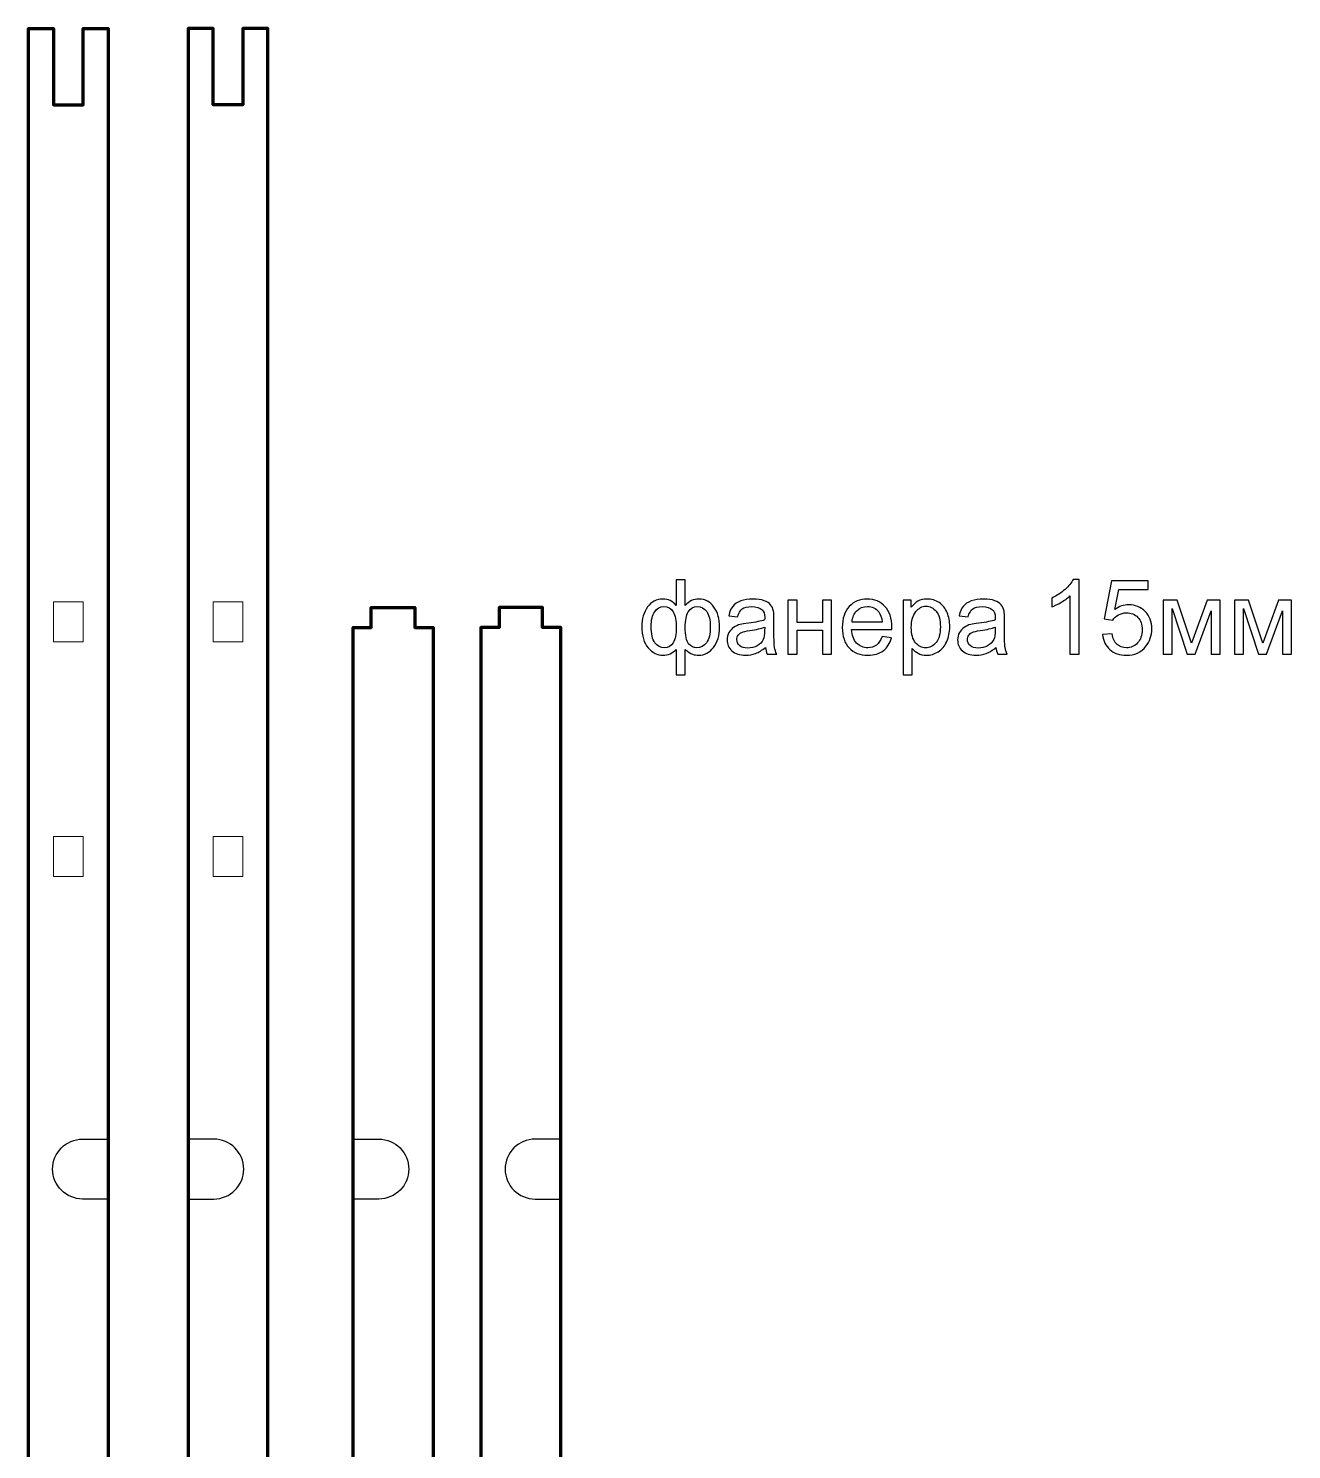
# Model space of a CAD drawing. Header units: centimetres. Extents: x -860 to -17, y -240 to 97.
# Drawn here: x -659.9 to -596.6, y 14.5 to 85.7 of the extents above; entities that cross this region are included whole.
import ezdxf

# ---------------------------------------------------------------- set-up
doc = ezdxf.new("R2010")
doc.units = ezdxf.units.CM
doc.header["$MEASUREMENT"] = 0
doc.layers.add('layer 1', color=7, linetype='Continuous')

msp = doc.modelspace()

# ---------------------------------------------------------------- linework, layer by layer
at = {"layer": 'layer 1', "color": 142, "lineweight": 20}
for points in [[(-658.62347, 43.20081), (-657.12347, 43.20081), (-657.12347, 45.20081), (-658.62347, 45.20081), (-658.62347, 43.20081)], [(-650.62669, 43.20081), (-649.12669, 43.20081), (-649.12669, 45.20081), (-650.62669, 45.20081), (-650.62669, 43.20081)]]:
    msp.add_lwpolyline(points, close=True, dxfattribs=at)
at = {"layer": 'layer 1', "color": 242, "lineweight": 158}
for points in [[(-659.87346, -34.32377), (-659.87346, -34.32377), (-655.87346, -34.32377), (-655.87346, -34.32377), (-655.87346, -34.32377), (-655.87346, -34.32377), (-655.87346, 85.67623), (-655.87346, 85.67623), (-655.87346, 85.67623), (-655.87346, 85.67623), (-657.12346, 85.67623), (-657.12346, 85.67623), (-657.12346, 85.67623), (-657.12346, 85.67623), (-657.12346, 81.84269), (-657.12346, 81.84269), (-657.12346, 81.84269), (-657.12346, 81.84269), (-658.62346, 81.84269), (-658.62346, 81.84269), (-658.62346, 81.84269), (-658.62346, 81.84269), (-658.62346, 85.67623), (-658.62346, 85.67623), (-658.62346, 85.67623), (-658.62346, 85.67623), (-659.87346, 85.67623), (-659.87346, 85.67623), (-659.87346, 85.67623), (-659.87346, 85.67623), (-659.87346, -34.32377), (-659.87346, -34.32377)], [(-647.8767, -34.32377), (-647.8767, -34.32377), (-651.8767, -34.32377), (-651.8767, -34.32377), (-651.8767, -34.32377), (-651.8767, -34.32377), (-651.8767, 85.67623), (-651.8767, 85.67623), (-651.8767, 85.67623), (-651.8767, 85.67623), (-650.6267, 85.67623), (-650.6267, 85.67623), (-650.6267, 85.67623), (-650.6267, 85.67623), (-650.6267, 81.84269), (-650.6267, 81.84269), (-650.6267, 81.84269), (-650.6267, 81.84269), (-649.1267, 81.84269), (-649.1267, 81.84269), (-649.1267, 81.84269), (-649.1267, 81.84269), (-649.1267, 85.67623), (-649.1267, 85.67623), (-649.1267, 85.67623), (-649.1267, 85.67623), (-647.8767, 85.67623), (-647.8767, 85.67623), (-647.8767, 85.67623), (-647.8767, 85.67623), (-647.8767, -34.32377), (-647.8767, -34.32377)], [(-643.60649, -34.32754), (-643.60649, -34.32754), (-639.60649, -34.32754), (-639.60649, -34.32754), (-639.60649, -34.32754), (-639.60649, -34.32754), (-639.60649, 55.67246), (-639.60649, 55.67246), (-639.60649, 55.67246), (-639.60649, 55.67246), (-640.51489, 55.67246), (-640.51489, 55.67246), (-640.51489, 55.67246), (-640.51489, 55.67246), (-640.51489, 56.67246), (-640.51489, 56.67246), (-640.51489, 56.67246), (-640.51489, 56.67246), (-642.69808, 56.67246), (-642.69808, 56.67246), (-642.69808, 56.67246), (-642.69808, 56.67246), (-642.69808, 55.67246), (-642.69808, 55.67246), (-642.69808, 55.67246), (-642.69808, 55.67246), (-643.60649, 55.67246), (-643.60649, 55.67246), (-643.60649, 55.67246), (-643.60649, 55.67246), (-643.60649, -34.32754), (-643.60649, -34.32754)], [(-633.20908, -34.32754), (-633.20908, -34.32754), (-637.20908, -34.32754), (-637.20908, -34.32754), (-637.20908, -34.32754), (-637.20908, -34.32754), (-637.20908, 55.67246), (-637.20908, 55.67246), (-637.20908, 55.67246), (-637.20908, 55.67246), (-636.30068, 55.67246), (-636.30068, 55.67246), (-636.30068, 55.67246), (-636.30068, 55.67246), (-636.30068, 56.67246), (-636.30068, 56.67246), (-636.30068, 56.67246), (-636.30068, 56.67246), (-634.11749, 56.67246), (-634.11749, 56.67246), (-634.11749, 56.67246), (-634.11749, 56.67246), (-634.11749, 55.67246), (-634.11749, 55.67246), (-634.11749, 55.67246), (-634.11749, 55.67246), (-633.20908, 55.67246), (-633.20908, 55.67246), (-633.20908, 55.67246), (-633.20908, 55.67246), (-633.20908, -34.32754), (-633.20908, -34.32754)]]:
    msp.add_open_spline(points, degree=3, knots=[0, 0, 0, 0, 0.11111111, 0.11111111, 0.11111111, 0.11111111, 0.22222222, 0.22222222, 0.22222222, 0.22222222, 0.33333333, 0.33333333, 0.33333333, 0.33333333, 0.44444444, 0.44444444, 0.44444444, 0.44444444, 0.55555556, 0.55555556, 0.55555556, 0.55555556, 0.66666667, 0.66666667, 0.66666667, 0.66666667, 0.77777778, 0.77777778, 0.77777778, 0.77777778, 1, 1, 1, 1], dxfattribs=at)
at = {"layer": 'layer 1', "color": 250}
for points, knots in [([(-627.42786, 58.05959), (-627.42786, 58.05959), (-626.97028, 58.05959), (-626.97028, 58.05959), (-626.97028, 58.05959), (-626.97028, 58.05959), (-626.97028, 56.77005), (-626.97028, 56.77005), (-626.97028, 56.77005), (-626.87582, 56.87838), (-626.77182, 56.95897), (-626.65829, 57.0127), (-626.65829, 57.0127), (-626.54563, 57.06557), (-626.42344, 57.09243), (-626.29344, 57.09243), (-626.29344, 57.09243), (-625.97452, 57.09243), (-625.72147, 56.95897), (-625.53427, 56.69292), (-625.53427, 56.69292), (-625.34795, 56.42686), (-625.25435, 56.09234), (-625.25435, 55.68849), (-625.25435, 55.68849), (-625.25435, 55.26731), (-625.35488, 54.92759), (-625.55594, 54.66847), (-625.55594, 54.66847), (-625.757, 54.40935), (-626.00745, 54.27935), (-626.30644, 54.27935), (-626.30644, 54.27935), (-626.40437, 54.27935), (-626.50403, 54.29495), (-626.60543, 54.32528), (-626.60543, 54.32528), (-626.70682, 54.35562), (-626.82815, 54.43881), (-626.97028, 54.57401), (-626.97028, 54.57401), (-626.97028, 54.57401), (-626.97028, 53.30179), (-626.97028, 53.30179), (-626.97028, 53.30179), (-626.97028, 53.30179), (-627.42786, 53.30179), (-627.42786, 53.30179), (-627.42786, 53.30179), (-627.42786, 53.30179), (-627.42786, 54.57401), (-627.42786, 54.57401), (-627.42786, 54.57401), (-627.51886, 54.47608), (-627.62025, 54.40241), (-627.73118, 54.35302), (-627.73118, 54.35302), (-627.84211, 54.30362), (-627.96171, 54.27935), (-628.09083, 54.27935), (-628.09083, 54.27935), (-628.37335, 54.27935), (-628.62034, 54.40328), (-628.8318, 54.65027), (-628.8318, 54.65027), (-629.04326, 54.89813), (-629.14899, 55.25258), (-629.14899, 55.71363), (-629.14899, 55.71363), (-629.14899, 56.10448), (-629.05366, 56.43119), (-628.86213, 56.69552), (-628.86213, 56.69552), (-628.67061, 56.95984), (-628.41409, 57.09243), (-628.09083, 57.09243), (-628.09083, 57.09243), (-627.95477, 57.09243), (-627.83258, 57.06557), (-627.72252, 57.0127), (-627.72252, 57.0127), (-627.61245, 56.95897), (-627.51452, 56.87838), (-627.42786, 56.77005), (-627.42786, 56.77005), (-627.42786, 56.77005), (-627.42786, 58.05959), (-627.42786, 58.05959)], [0, 0, 0, 0, 0.04347826, 0.04347826, 0.04347826, 0.04347826, 0.08695652, 0.08695652, 0.08695652, 0.08695652, 0.13043478, 0.13043478, 0.13043478, 0.13043478, 0.17391304, 0.17391304, 0.17391304, 0.17391304, 0.2173913, 0.2173913, 0.2173913, 0.2173913, 0.26086957, 0.26086957, 0.26086957, 0.26086957, 0.30434783, 0.30434783, 0.30434783, 0.30434783, 0.34782609, 0.34782609, 0.34782609, 0.34782609, 0.39130435, 0.39130435, 0.39130435, 0.39130435, 0.43478261, 0.43478261, 0.43478261, 0.43478261, 0.47826087, 0.47826087, 0.47826087, 0.47826087, 0.52173913, 0.52173913, 0.52173913, 0.52173913, 0.56521739, 0.56521739, 0.56521739, 0.56521739, 0.60869565, 0.60869565, 0.60869565, 0.60869565, 0.65217391, 0.65217391, 0.65217391, 0.65217391, 0.69565217, 0.69565217, 0.69565217, 0.69565217, 0.73913043, 0.73913043, 0.73913043, 0.73913043, 0.7826087, 0.7826087, 0.7826087, 0.7826087, 0.82608696, 0.82608696, 0.82608696, 0.82608696, 0.86956522, 0.86956522, 0.86956522, 0.86956522, 0.91304348, 0.91304348, 0.91304348, 0.91304348, 1, 1, 1, 1]), ([(-607.24493, 54.33655), (-607.24493, 54.33655), (-607.70251, 54.33655), (-607.70251, 54.33655), (-607.70251, 54.33655), (-607.70251, 54.33655), (-607.70251, 57.25016), (-607.70251, 57.25016), (-607.70251, 57.25016), (-607.81257, 57.14443), (-607.9573, 57.03957), (-608.13583, 56.93471), (-608.13583, 56.93471), (-608.31435, 56.82984), (-608.47555, 56.75098), (-608.61767, 56.69898), (-608.61767, 56.69898), (-608.61767, 56.69898), (-608.61767, 57.14096), (-608.61767, 57.14096), (-608.61767, 57.14096), (-608.36202, 57.26056), (-608.13843, 57.40615), (-607.9469, 57.57775), (-607.9469, 57.57775), (-607.75538, 57.74847), (-607.61932, 57.914), (-607.53959, 58.07519), (-607.53959, 58.07519), (-607.53959, 58.07519), (-607.24493, 58.07519), (-607.24493, 58.07519), (-607.24493, 58.07519), (-607.24493, 58.07519), (-607.24493, 54.33655), (-607.24493, 54.33655)], [0, 0, 0, 0, 0.1, 0.1, 0.1, 0.1, 0.2, 0.2, 0.2, 0.2, 0.3, 0.3, 0.3, 0.3, 0.4, 0.4, 0.4, 0.4, 0.5, 0.5, 0.5, 0.5, 0.6, 0.6, 0.6, 0.6, 0.7, 0.7, 0.7, 0.7, 0.8, 0.8, 0.8, 0.8, 1, 1, 1, 1]), ([(-606.06892, 55.31411), (-606.06892, 55.31411), (-605.59054, 55.35051), (-605.59054, 55.35051), (-605.59054, 55.35051), (-605.55501, 55.11738), (-605.47268, 54.94232), (-605.34442, 54.82446), (-605.34442, 54.82446), (-605.21616, 54.70747), (-605.0593, 54.64854), (-604.8747, 54.64854), (-604.8747, 54.64854), (-604.65198, 54.64854), (-604.46565, 54.73173), (-604.31399, 54.89726), (-604.31399, 54.89726), (-604.1632, 55.06365), (-604.0878, 55.28378), (-604.0878, 55.55763), (-604.0878, 55.55763), (-604.0878, 55.81849), (-604.15973, 56.02388), (-604.30446, 56.17467), (-604.30446, 56.17467), (-604.44919, 56.32547), (-604.64071, 56.40086), (-604.87904, 56.40086), (-604.87904, 56.40086), (-605.02723, 56.40086), (-605.15982, 56.36706), (-605.27769, 56.29947), (-605.27769, 56.29947), (-605.39468, 56.23187), (-605.48654, 56.14434), (-605.55414, 56.03688), (-605.55414, 56.03688), (-605.55414, 56.03688), (-605.98572, 56.09928), (-605.98572, 56.09928), (-605.98572, 56.09928), (-605.98572, 56.09928), (-605.62694, 58.01279), (-605.62694, 58.01279), (-605.62694, 58.01279), (-605.62694, 58.01279), (-603.78102, 58.01279), (-603.78102, 58.01279), (-603.78102, 58.01279), (-603.78102, 58.01279), (-603.78102, 57.57601), (-603.78102, 57.57601), (-603.78102, 57.57601), (-603.78102, 57.57601), (-605.26209, 57.57601), (-605.26209, 57.57601), (-605.26209, 57.57601), (-605.26209, 57.57601), (-605.46054, 56.57159), (-605.46054, 56.57159), (-605.46054, 56.57159), (-605.23782, 56.72845), (-605.00383, 56.80645), (-604.75944, 56.80645), (-604.75944, 56.80645), (-604.43532, 56.80645), (-604.16147, 56.69378), (-603.93874, 56.46846), (-603.93874, 56.46846), (-603.71602, 56.24314), (-603.60422, 55.95368), (-603.60422, 55.6001), (-603.60422, 55.6001), (-603.60422, 55.26298), (-603.70215, 54.97179), (-603.89801, 54.72653), (-603.89801, 54.72653), (-604.13633, 54.42495), (-604.46219, 54.27415), (-604.8747, 54.27415), (-604.8747, 54.27415), (-605.21269, 54.27415), (-605.48828, 54.36948), (-605.70233, 54.55927), (-605.70233, 54.55927), (-605.91639, 54.74907), (-606.03859, 55.00039), (-606.06892, 55.31411)], [0, 0, 0, 0, 0.04347826, 0.04347826, 0.04347826, 0.04347826, 0.08695652, 0.08695652, 0.08695652, 0.08695652, 0.13043478, 0.13043478, 0.13043478, 0.13043478, 0.17391304, 0.17391304, 0.17391304, 0.17391304, 0.2173913, 0.2173913, 0.2173913, 0.2173913, 0.26086957, 0.26086957, 0.26086957, 0.26086957, 0.30434783, 0.30434783, 0.30434783, 0.30434783, 0.34782609, 0.34782609, 0.34782609, 0.34782609, 0.39130435, 0.39130435, 0.39130435, 0.39130435, 0.43478261, 0.43478261, 0.43478261, 0.43478261, 0.47826087, 0.47826087, 0.47826087, 0.47826087, 0.52173913, 0.52173913, 0.52173913, 0.52173913, 0.56521739, 0.56521739, 0.56521739, 0.56521739, 0.60869565, 0.60869565, 0.60869565, 0.60869565, 0.65217391, 0.65217391, 0.65217391, 0.65217391, 0.69565217, 0.69565217, 0.69565217, 0.69565217, 0.73913043, 0.73913043, 0.73913043, 0.73913043, 0.7826087, 0.7826087, 0.7826087, 0.7826087, 0.82608696, 0.82608696, 0.82608696, 0.82608696, 0.86956522, 0.86956522, 0.86956522, 0.86956522, 0.91304348, 0.91304348, 0.91304348, 0.91304348, 1, 1, 1, 1]), ([(-622.95692, 54.67454), (-623.12678, 54.52981), (-623.29057, 54.42841), (-623.44743, 54.36862), (-623.44743, 54.36862), (-623.60429, 54.30882), (-623.77242, 54.27935), (-623.95268, 54.27935), (-623.95268, 54.27935), (-624.24906, 54.27935), (-624.47699, 54.35128), (-624.63645, 54.49601), (-624.63645, 54.49601), (-624.79591, 54.63987), (-624.87564, 54.82446), (-624.87564, 55.04892), (-624.87564, 55.04892), (-624.87564, 55.18065), (-624.84531, 55.30111), (-624.78551, 55.4103), (-624.78551, 55.4103), (-624.72484, 55.5195), (-624.64598, 55.60616), (-624.54892, 55.67203), (-624.54892, 55.67203), (-624.45099, 55.73789), (-624.34179, 55.78816), (-624.2196, 55.82195), (-624.2196, 55.82195), (-624.12947, 55.84535), (-623.99341, 55.86789), (-623.81228, 55.89042), (-623.81228, 55.89042), (-623.4431, 55.93375), (-623.17011, 55.98661), (-622.99592, 56.04728), (-622.99592, 56.04728), (-622.99418, 56.10967), (-622.99332, 56.14954), (-622.99332, 56.16601), (-622.99332, 56.16601), (-622.99332, 56.35146), (-623.03665, 56.48233), (-623.12331, 56.55859), (-623.12331, 56.55859), (-623.24031, 56.66172), (-623.4145, 56.71285), (-623.64502, 56.71285), (-623.64502, 56.71285), (-623.86081, 56.71285), (-624.02027, 56.67472), (-624.12254, 56.59932), (-624.12254, 56.59932), (-624.22567, 56.52392), (-624.30106, 56.39046), (-624.35046, 56.19807), (-624.35046, 56.19807), (-624.35046, 56.19807), (-624.79764, 56.26047), (-624.79764, 56.26047), (-624.79764, 56.26047), (-624.75691, 56.45199), (-624.69018, 56.60712), (-624.59658, 56.72498), (-624.59658, 56.72498), (-624.50299, 56.84284), (-624.36779, 56.93297), (-624.191, 56.9971), (-624.191, 56.9971), (-624.01507, 57.06037), (-623.80968, 57.09243), (-623.57743, 57.09243), (-623.57743, 57.09243), (-623.3469, 57.09243), (-623.15884, 57.06557), (-623.01412, 57.01097), (-623.01412, 57.01097), (-622.87026, 56.95637), (-622.76366, 56.88878), (-622.69606, 56.80645), (-622.69606, 56.80645), (-622.62847, 56.72412), (-622.5808, 56.62012), (-622.55307, 56.49446), (-622.55307, 56.49446), (-622.53834, 56.41646), (-622.53054, 56.27607), (-622.53054, 56.07414), (-622.53054, 56.07414), (-622.53054, 56.07414), (-622.53054, 55.4675), (-622.53054, 55.4675), (-622.53054, 55.4675), (-622.53054, 55.04372), (-622.521, 54.77593), (-622.50194, 54.6624), (-622.50194, 54.6624), (-622.48374, 54.54887), (-622.44561, 54.44055), (-622.39014, 54.33655), (-622.39014, 54.33655), (-622.39014, 54.33655), (-622.86852, 54.33655), (-622.86852, 54.33655), (-622.86852, 54.33655), (-622.91445, 54.43275), (-622.94392, 54.54541), (-622.95692, 54.67454)], [0, 0, 0, 0, 0.03571429, 0.03571429, 0.03571429, 0.03571429, 0.07142857, 0.07142857, 0.07142857, 0.07142857, 0.10714286, 0.10714286, 0.10714286, 0.10714286, 0.14285714, 0.14285714, 0.14285714, 0.14285714, 0.17857143, 0.17857143, 0.17857143, 0.17857143, 0.21428571, 0.21428571, 0.21428571, 0.21428571, 0.25, 0.25, 0.25, 0.25, 0.28571429, 0.28571429, 0.28571429, 0.28571429, 0.32142857, 0.32142857, 0.32142857, 0.32142857, 0.35714286, 0.35714286, 0.35714286, 0.35714286, 0.39285714, 0.39285714, 0.39285714, 0.39285714, 0.42857143, 0.42857143, 0.42857143, 0.42857143, 0.46428571, 0.46428571, 0.46428571, 0.46428571, 0.5, 0.5, 0.5, 0.5, 0.53571429, 0.53571429, 0.53571429, 0.53571429, 0.57142857, 0.57142857, 0.57142857, 0.57142857, 0.60714286, 0.60714286, 0.60714286, 0.60714286, 0.64285714, 0.64285714, 0.64285714, 0.64285714, 0.67857143, 0.67857143, 0.67857143, 0.67857143, 0.71428571, 0.71428571, 0.71428571, 0.71428571, 0.75, 0.75, 0.75, 0.75, 0.78571429, 0.78571429, 0.78571429, 0.78571429, 0.82142857, 0.82142857, 0.82142857, 0.82142857, 0.85714286, 0.85714286, 0.85714286, 0.85714286, 0.89285714, 0.89285714, 0.89285714, 0.89285714, 0.92857143, 0.92857143, 0.92857143, 0.92857143, 1, 1, 1, 1]), ([(-621.8277, 57.03524), (-621.8277, 57.03524), (-621.37012, 57.03524), (-621.37012, 57.03524), (-621.37012, 57.03524), (-621.37012, 57.03524), (-621.37012, 55.91208), (-621.37012, 55.91208), (-621.37012, 55.91208), (-621.37012, 55.91208), (-620.10138, 55.91208), (-620.10138, 55.91208), (-620.10138, 55.91208), (-620.10138, 55.91208), (-620.10138, 57.03524), (-620.10138, 57.03524), (-620.10138, 57.03524), (-620.10138, 57.03524), (-619.6438, 57.03524), (-619.6438, 57.03524), (-619.6438, 57.03524), (-619.6438, 57.03524), (-619.6438, 54.33655), (-619.6438, 54.33655), (-619.6438, 54.33655), (-619.6438, 54.33655), (-620.10138, 54.33655), (-620.10138, 54.33655), (-620.10138, 54.33655), (-620.10138, 54.33655), (-620.10138, 55.5325), (-620.10138, 55.5325), (-620.10138, 55.5325), (-620.10138, 55.5325), (-621.37012, 55.5325), (-621.37012, 55.5325), (-621.37012, 55.5325), (-621.37012, 55.5325), (-621.37012, 54.33655), (-621.37012, 54.33655), (-621.37012, 54.33655), (-621.37012, 54.33655), (-621.8277, 54.33655), (-621.8277, 54.33655), (-621.8277, 54.33655), (-621.8277, 54.33655), (-621.8277, 57.03524), (-621.8277, 57.03524)], [0, 0, 0, 0, 0.07692308, 0.07692308, 0.07692308, 0.07692308, 0.15384615, 0.15384615, 0.15384615, 0.15384615, 0.23076923, 0.23076923, 0.23076923, 0.23076923, 0.30769231, 0.30769231, 0.30769231, 0.30769231, 0.38461538, 0.38461538, 0.38461538, 0.38461538, 0.46153846, 0.46153846, 0.46153846, 0.46153846, 0.53846154, 0.53846154, 0.53846154, 0.53846154, 0.61538462, 0.61538462, 0.61538462, 0.61538462, 0.69230769, 0.69230769, 0.69230769, 0.69230769, 0.76923077, 0.76923077, 0.76923077, 0.76923077, 0.84615385, 0.84615385, 0.84615385, 0.84615385, 1, 1, 1, 1]), ([(-617.11583, 55.21011), (-617.11583, 55.21011), (-616.64265, 55.14772), (-616.64265, 55.14772), (-616.64265, 55.14772), (-616.71632, 54.87299), (-616.85411, 54.65894), (-617.05517, 54.50728), (-617.05517, 54.50728), (-617.25623, 54.35562), (-617.51275, 54.27935), (-617.8256, 54.27935), (-617.8256, 54.27935), (-618.21905, 54.27935), (-618.53104, 54.40068), (-618.76156, 54.64334), (-618.76156, 54.64334), (-618.99209, 54.88513), (-619.10735, 55.22571), (-619.10735, 55.66336), (-619.10735, 55.66336), (-619.10735, 56.11574), (-618.99122, 56.46759), (-618.7581, 56.71718), (-618.7581, 56.71718), (-618.52497, 56.96764), (-618.22252, 57.09243), (-617.85073, 57.09243), (-617.85073, 57.09243), (-617.49108, 57.09243), (-617.1973, 56.97024), (-616.96937, 56.72498), (-616.96937, 56.72498), (-616.74145, 56.47973), (-616.62705, 56.13481), (-616.62705, 55.69023), (-616.62705, 55.69023), (-616.62705, 55.66336), (-616.62792, 55.62263), (-616.62965, 55.5689), (-616.62965, 55.5689), (-616.62965, 55.5689), (-618.63937, 55.5689), (-618.63937, 55.5689), (-618.63937, 55.5689), (-618.62204, 55.27338), (-618.53884, 55.04632), (-618.38805, 54.88946), (-618.38805, 54.88946), (-618.23812, 54.7326), (-618.05006, 54.65374), (-617.8256, 54.65374), (-617.8256, 54.65374), (-617.65834, 54.65374), (-617.51535, 54.69793), (-617.39749, 54.78633), (-617.39749, 54.78633), (-617.27876, 54.87473), (-617.18516, 55.01599), (-617.11583, 55.21011)], [0, 0, 0, 0, 0.0625, 0.0625, 0.0625, 0.0625, 0.125, 0.125, 0.125, 0.125, 0.1875, 0.1875, 0.1875, 0.1875, 0.25, 0.25, 0.25, 0.25, 0.3125, 0.3125, 0.3125, 0.3125, 0.375, 0.375, 0.375, 0.375, 0.4375, 0.4375, 0.4375, 0.4375, 0.5, 0.5, 0.5, 0.5, 0.5625, 0.5625, 0.5625, 0.5625, 0.625, 0.625, 0.625, 0.625, 0.6875, 0.6875, 0.6875, 0.6875, 0.75, 0.75, 0.75, 0.75, 0.8125, 0.8125, 0.8125, 0.8125, 0.875, 0.875, 0.875, 0.875, 1, 1, 1, 1]), ([(-616.06461, 53.30179), (-616.06461, 53.30179), (-616.06461, 57.03524), (-616.06461, 57.03524), (-616.06461, 57.03524), (-616.06461, 57.03524), (-615.64863, 57.03524), (-615.64863, 57.03524), (-615.64863, 57.03524), (-615.64863, 57.03524), (-615.64863, 56.68078), (-615.64863, 56.68078), (-615.64863, 56.68078), (-615.5507, 56.81771), (-615.43977, 56.92084), (-615.31585, 56.9893), (-615.31585, 56.9893), (-615.19278, 57.05777), (-615.04286, 57.09243), (-614.86693, 57.09243), (-614.86693, 57.09243), (-614.63641, 57.09243), (-614.43362, 57.0335), (-614.25769, 56.91477), (-614.25769, 56.91477), (-614.08177, 56.79691), (-613.94917, 56.62965), (-613.85904, 56.41473), (-613.85904, 56.41473), (-613.76978, 56.19894), (-613.72471, 55.96321), (-613.72471, 55.70583), (-613.72471, 55.70583), (-613.72471, 55.4311), (-613.77411, 55.18325), (-613.87291, 54.96226), (-613.87291, 54.96226), (-613.9717, 54.74213), (-614.11556, 54.57314), (-614.30449, 54.45528), (-614.30449, 54.45528), (-614.49255, 54.33828), (-614.69101, 54.27935), (-614.899, 54.27935), (-614.899, 54.27935), (-615.05152, 54.27935), (-615.18845, 54.31142), (-615.30891, 54.37555), (-615.30891, 54.37555), (-615.43024, 54.43968), (-615.52904, 54.52028), (-615.60703, 54.6182), (-615.60703, 54.6182), (-615.60703, 54.6182), (-615.60703, 53.30179), (-615.60703, 53.30179), (-615.60703, 53.30179), (-615.60703, 53.30179), (-616.06461, 53.30179), (-616.06461, 53.30179)], [0, 0, 0, 0, 0.0625, 0.0625, 0.0625, 0.0625, 0.125, 0.125, 0.125, 0.125, 0.1875, 0.1875, 0.1875, 0.1875, 0.25, 0.25, 0.25, 0.25, 0.3125, 0.3125, 0.3125, 0.3125, 0.375, 0.375, 0.375, 0.375, 0.4375, 0.4375, 0.4375, 0.4375, 0.5, 0.5, 0.5, 0.5, 0.5625, 0.5625, 0.5625, 0.5625, 0.625, 0.625, 0.625, 0.625, 0.6875, 0.6875, 0.6875, 0.6875, 0.75, 0.75, 0.75, 0.75, 0.8125, 0.8125, 0.8125, 0.8125, 0.875, 0.875, 0.875, 0.875, 1, 1, 1, 1]), ([(-611.40995, 54.67454), (-611.57981, 54.52981), (-611.7436, 54.42841), (-611.90046, 54.36862), (-611.90046, 54.36862), (-612.05732, 54.30882), (-612.22545, 54.27935), (-612.40571, 54.27935), (-612.40571, 54.27935), (-612.70209, 54.27935), (-612.93002, 54.35128), (-613.08948, 54.49601), (-613.08948, 54.49601), (-613.24894, 54.63987), (-613.32867, 54.82446), (-613.32867, 55.04892), (-613.32867, 55.04892), (-613.32867, 55.18065), (-613.29834, 55.30111), (-613.23854, 55.4103), (-613.23854, 55.4103), (-613.17787, 55.5195), (-613.09901, 55.60616), (-613.00195, 55.67203), (-613.00195, 55.67203), (-612.90402, 55.73789), (-612.79482, 55.78816), (-612.67263, 55.82195), (-612.67263, 55.82195), (-612.5825, 55.84535), (-612.44644, 55.86789), (-612.26531, 55.89042), (-612.26531, 55.89042), (-611.89613, 55.93375), (-611.62314, 55.98661), (-611.44895, 56.04728), (-611.44895, 56.04728), (-611.44721, 56.10967), (-611.44635, 56.14954), (-611.44635, 56.16601), (-611.44635, 56.16601), (-611.44635, 56.35146), (-611.48968, 56.48233), (-611.57634, 56.55859), (-611.57634, 56.55859), (-611.69334, 56.66172), (-611.86753, 56.71285), (-612.09805, 56.71285), (-612.09805, 56.71285), (-612.31384, 56.71285), (-612.4733, 56.67472), (-612.57557, 56.59932), (-612.57557, 56.59932), (-612.6787, 56.52392), (-612.75409, 56.39046), (-612.80349, 56.19807), (-612.80349, 56.19807), (-612.80349, 56.19807), (-613.25067, 56.26047), (-613.25067, 56.26047), (-613.25067, 56.26047), (-613.20994, 56.45199), (-613.14321, 56.60712), (-613.04961, 56.72498), (-613.04961, 56.72498), (-612.95602, 56.84284), (-612.82082, 56.93297), (-612.64403, 56.9971), (-612.64403, 56.9971), (-612.4681, 57.06037), (-612.26271, 57.09243), (-612.03046, 57.09243), (-612.03046, 57.09243), (-611.79993, 57.09243), (-611.61187, 57.06557), (-611.46715, 57.01097), (-611.46715, 57.01097), (-611.32329, 56.95637), (-611.21669, 56.88878), (-611.14909, 56.80645), (-611.14909, 56.80645), (-611.0815, 56.72412), (-611.03383, 56.62012), (-611.0061, 56.49446), (-611.0061, 56.49446), (-610.99137, 56.41646), (-610.98357, 56.27607), (-610.98357, 56.07414), (-610.98357, 56.07414), (-610.98357, 56.07414), (-610.98357, 55.4675), (-610.98357, 55.4675), (-610.98357, 55.4675), (-610.98357, 55.04372), (-610.97403, 54.77593), (-610.95497, 54.6624), (-610.95497, 54.6624), (-610.93677, 54.54887), (-610.89864, 54.44055), (-610.84317, 54.33655), (-610.84317, 54.33655), (-610.84317, 54.33655), (-611.32155, 54.33655), (-611.32155, 54.33655), (-611.32155, 54.33655), (-611.36748, 54.43275), (-611.39695, 54.54541), (-611.40995, 54.67454)], [0, 0, 0, 0, 0.03571429, 0.03571429, 0.03571429, 0.03571429, 0.07142857, 0.07142857, 0.07142857, 0.07142857, 0.10714286, 0.10714286, 0.10714286, 0.10714286, 0.14285714, 0.14285714, 0.14285714, 0.14285714, 0.17857143, 0.17857143, 0.17857143, 0.17857143, 0.21428571, 0.21428571, 0.21428571, 0.21428571, 0.25, 0.25, 0.25, 0.25, 0.28571429, 0.28571429, 0.28571429, 0.28571429, 0.32142857, 0.32142857, 0.32142857, 0.32142857, 0.35714286, 0.35714286, 0.35714286, 0.35714286, 0.39285714, 0.39285714, 0.39285714, 0.39285714, 0.42857143, 0.42857143, 0.42857143, 0.42857143, 0.46428571, 0.46428571, 0.46428571, 0.46428571, 0.5, 0.5, 0.5, 0.5, 0.53571429, 0.53571429, 0.53571429, 0.53571429, 0.57142857, 0.57142857, 0.57142857, 0.57142857, 0.60714286, 0.60714286, 0.60714286, 0.60714286, 0.64285714, 0.64285714, 0.64285714, 0.64285714, 0.67857143, 0.67857143, 0.67857143, 0.67857143, 0.71428571, 0.71428571, 0.71428571, 0.71428571, 0.75, 0.75, 0.75, 0.75, 0.78571429, 0.78571429, 0.78571429, 0.78571429, 0.82142857, 0.82142857, 0.82142857, 0.82142857, 0.85714286, 0.85714286, 0.85714286, 0.85714286, 0.89285714, 0.89285714, 0.89285714, 0.89285714, 0.92857143, 0.92857143, 0.92857143, 0.92857143, 1, 1, 1, 1]), ([(-603.03659, 57.03524), (-603.03659, 57.03524), (-602.33288, 57.03524), (-602.33288, 57.03524), (-602.33288, 57.03524), (-602.33288, 57.03524), (-601.61965, 54.87559), (-601.61965, 54.87559), (-601.61965, 54.87559), (-601.61965, 54.87559), (-600.83015, 57.03524), (-600.83015, 57.03524), (-600.83015, 57.03524), (-600.83015, 57.03524), (-600.17671, 57.03524), (-600.17671, 57.03524), (-600.17671, 57.03524), (-600.17671, 57.03524), (-600.17671, 54.33655), (-600.17671, 54.33655), (-600.17671, 54.33655), (-600.17671, 54.33655), (-600.63429, 54.33655), (-600.63429, 54.33655), (-600.63429, 54.33655), (-600.63429, 54.33655), (-600.63429, 56.50919), (-600.63429, 56.50919), (-600.63429, 56.50919), (-600.63429, 56.50919), (-601.42899, 54.33655), (-601.42899, 54.33655), (-601.42899, 54.33655), (-601.42899, 54.33655), (-601.83804, 54.33655), (-601.83804, 54.33655), (-601.83804, 54.33655), (-601.83804, 54.33655), (-602.5894, 56.61319), (-602.5894, 56.61319), (-602.5894, 56.61319), (-602.5894, 56.61319), (-602.5894, 54.33655), (-602.5894, 54.33655), (-602.5894, 54.33655), (-602.5894, 54.33655), (-603.03659, 54.33655), (-603.03659, 54.33655), (-603.03659, 54.33655), (-603.03659, 54.33655), (-603.03659, 57.03524), (-603.03659, 57.03524)], [0, 0, 0, 0, 0.07142857, 0.07142857, 0.07142857, 0.07142857, 0.14285714, 0.14285714, 0.14285714, 0.14285714, 0.21428571, 0.21428571, 0.21428571, 0.21428571, 0.28571429, 0.28571429, 0.28571429, 0.28571429, 0.35714286, 0.35714286, 0.35714286, 0.35714286, 0.42857143, 0.42857143, 0.42857143, 0.42857143, 0.5, 0.5, 0.5, 0.5, 0.57142857, 0.57142857, 0.57142857, 0.57142857, 0.64285714, 0.64285714, 0.64285714, 0.64285714, 0.71428571, 0.71428571, 0.71428571, 0.71428571, 0.78571429, 0.78571429, 0.78571429, 0.78571429, 0.85714286, 0.85714286, 0.85714286, 0.85714286, 1, 1, 1, 1]), ([(-599.46174, 57.03524), (-599.46174, 57.03524), (-598.75803, 57.03524), (-598.75803, 57.03524), (-598.75803, 57.03524), (-598.75803, 57.03524), (-598.0448, 54.87559), (-598.0448, 54.87559), (-598.0448, 54.87559), (-598.0448, 54.87559), (-597.2553, 57.03524), (-597.2553, 57.03524), (-597.2553, 57.03524), (-597.2553, 57.03524), (-596.60186, 57.03524), (-596.60186, 57.03524), (-596.60186, 57.03524), (-596.60186, 57.03524), (-596.60186, 54.33655), (-596.60186, 54.33655), (-596.60186, 54.33655), (-596.60186, 54.33655), (-597.05944, 54.33655), (-597.05944, 54.33655), (-597.05944, 54.33655), (-597.05944, 54.33655), (-597.05944, 56.50919), (-597.05944, 56.50919), (-597.05944, 56.50919), (-597.05944, 56.50919), (-597.85414, 54.33655), (-597.85414, 54.33655), (-597.85414, 54.33655), (-597.85414, 54.33655), (-598.26319, 54.33655), (-598.26319, 54.33655), (-598.26319, 54.33655), (-598.26319, 54.33655), (-599.01455, 56.61319), (-599.01455, 56.61319), (-599.01455, 56.61319), (-599.01455, 56.61319), (-599.01455, 54.33655), (-599.01455, 54.33655), (-599.01455, 54.33655), (-599.01455, 54.33655), (-599.46174, 54.33655), (-599.46174, 54.33655), (-599.46174, 54.33655), (-599.46174, 54.33655), (-599.46174, 57.03524), (-599.46174, 57.03524)], [0, 0, 0, 0, 0.07142857, 0.07142857, 0.07142857, 0.07142857, 0.14285714, 0.14285714, 0.14285714, 0.14285714, 0.21428571, 0.21428571, 0.21428571, 0.21428571, 0.28571429, 0.28571429, 0.28571429, 0.28571429, 0.35714286, 0.35714286, 0.35714286, 0.35714286, 0.42857143, 0.42857143, 0.42857143, 0.42857143, 0.5, 0.5, 0.5, 0.5, 0.57142857, 0.57142857, 0.57142857, 0.57142857, 0.64285714, 0.64285714, 0.64285714, 0.64285714, 0.71428571, 0.71428571, 0.71428571, 0.71428571, 0.78571429, 0.78571429, 0.78571429, 0.78571429, 0.85714286, 0.85714286, 0.85714286, 0.85714286, 1, 1, 1, 1]), ([(-628.68101, 55.72662), (-628.68101, 55.34617), (-628.61688, 55.07232), (-628.48948, 54.90506), (-628.48948, 54.90506), (-628.36209, 54.7378), (-628.20436, 54.65374), (-628.01544, 54.65374), (-628.01544, 54.65374), (-627.81784, 54.65374), (-627.66965, 54.73693), (-627.57172, 54.90333), (-627.57172, 54.90333), (-627.47466, 55.06972), (-627.42526, 55.32018), (-627.42526, 55.65296), (-627.42526, 55.65296), (-627.42526, 56.00828), (-627.47639, 56.27433), (-627.57952, 56.45199), (-627.57952, 56.45199), (-627.68265, 56.62965), (-627.83778, 56.71805), (-628.04577, 56.71805), (-628.04577, 56.71805), (-628.23296, 56.71805), (-628.38549, 56.63139), (-628.50422, 56.45806), (-628.50422, 56.45806), (-628.62208, 56.28473), (-628.68101, 56.04121), (-628.68101, 55.72662)], [0, 0, 0, 0, 0.11111111, 0.11111111, 0.11111111, 0.11111111, 0.22222222, 0.22222222, 0.22222222, 0.22222222, 0.33333333, 0.33333333, 0.33333333, 0.33333333, 0.44444444, 0.44444444, 0.44444444, 0.44444444, 0.55555556, 0.55555556, 0.55555556, 0.55555556, 0.66666667, 0.66666667, 0.66666667, 0.66666667, 0.77777778, 0.77777778, 0.77777778, 0.77777778, 1, 1, 1, 1]), ([(-626.97288, 55.67463), (-626.97288, 55.26904), (-626.91742, 54.99692), (-626.80562, 54.85739), (-626.80562, 54.85739), (-626.69469, 54.71787), (-626.55516, 54.64854), (-626.3879, 54.64854), (-626.3879, 54.64854), (-626.20245, 54.64854), (-626.04385, 54.73433), (-625.91299, 54.90593), (-625.91299, 54.90593), (-625.78213, 55.07665), (-625.71713, 55.34357), (-625.71713, 55.70496), (-625.71713, 55.70496), (-625.71713, 56.04554), (-625.7778, 56.30033), (-625.89826, 56.46759), (-625.89826, 56.46759), (-626.01872, 56.63485), (-626.17385, 56.71805), (-626.36277, 56.71805), (-626.36277, 56.71805), (-626.56556, 56.71805), (-626.71722, 56.63139), (-626.81949, 56.45719), (-626.81949, 56.45719), (-626.92175, 56.283), (-626.97288, 56.02215), (-626.97288, 55.67463)], [0, 0, 0, 0, 0.11111111, 0.11111111, 0.11111111, 0.11111111, 0.22222222, 0.22222222, 0.22222222, 0.22222222, 0.33333333, 0.33333333, 0.33333333, 0.33333333, 0.44444444, 0.44444444, 0.44444444, 0.44444444, 0.55555556, 0.55555556, 0.55555556, 0.55555556, 0.66666667, 0.66666667, 0.66666667, 0.66666667, 0.77777778, 0.77777778, 0.77777778, 0.77777778, 1, 1, 1, 1]), ([(-618.61337, 55.94328), (-618.61337, 55.94328), (-617.11063, 55.94328), (-617.11063, 55.94328), (-617.11063, 55.94328), (-617.13057, 56.17034), (-617.18863, 56.3402), (-617.28309, 56.45373), (-617.28309, 56.45373), (-617.42782, 56.62965), (-617.61674, 56.71805), (-617.84813, 56.71805), (-617.84813, 56.71805), (-618.05786, 56.71805), (-618.23379, 56.64785), (-618.37678, 56.50746), (-618.37678, 56.50746), (-618.51891, 56.36706), (-618.59777, 56.17901), (-618.61337, 55.94328)], [0, 0, 0, 0, 0.16666667, 0.16666667, 0.16666667, 0.16666667, 0.33333333, 0.33333333, 0.33333333, 0.33333333, 0.5, 0.5, 0.5, 0.5, 0.66666667, 0.66666667, 0.66666667, 0.66666667, 1, 1, 1, 1]), ([(-615.64863, 55.66943), (-615.64863, 55.32364), (-615.57844, 55.06799), (-615.43891, 54.90246), (-615.43891, 54.90246), (-615.29851, 54.73693), (-615.12865, 54.65374), (-614.92933, 54.65374), (-614.92933, 54.65374), (-614.72654, 54.65374), (-614.55321, 54.73953), (-614.40935, 54.91113), (-614.40935, 54.91113), (-614.26462, 55.08272), (-614.19269, 55.34791), (-614.19269, 55.70756), (-614.19269, 55.70756), (-614.19269, 56.05074), (-614.26289, 56.30727), (-614.40415, 56.47799), (-614.40415, 56.47799), (-614.54541, 56.64872), (-614.71354, 56.73365), (-614.9094, 56.73365), (-614.9094, 56.73365), (-615.10352, 56.73365), (-615.27511, 56.64265), (-615.42417, 56.46153), (-615.42417, 56.46153), (-615.5741, 56.27953), (-615.64863, 56.01608), (-615.64863, 55.66943)], [0, 0, 0, 0, 0.11111111, 0.11111111, 0.11111111, 0.11111111, 0.22222222, 0.22222222, 0.22222222, 0.22222222, 0.33333333, 0.33333333, 0.33333333, 0.33333333, 0.44444444, 0.44444444, 0.44444444, 0.44444444, 0.55555556, 0.55555556, 0.55555556, 0.55555556, 0.66666667, 0.66666667, 0.66666667, 0.66666667, 0.77777778, 0.77777778, 0.77777778, 0.77777778, 1, 1, 1, 1]), ([(-622.99332, 55.68849), (-623.15971, 55.6209), (-623.4093, 55.5637), (-623.74209, 55.5169), (-623.74209, 55.5169), (-623.93101, 55.49003), (-624.06447, 55.4597), (-624.14247, 55.4259), (-624.14247, 55.4259), (-624.22047, 55.39211), (-624.28026, 55.34271), (-624.32273, 55.27858), (-624.32273, 55.27858), (-624.36519, 55.21358), (-624.38686, 55.14165), (-624.38686, 55.06192), (-624.38686, 55.06192), (-624.38686, 54.94146), (-624.34093, 54.84006), (-624.2482, 54.75947), (-624.2482, 54.75947), (-624.15547, 54.67887), (-624.02027, 54.63814), (-623.84261, 54.63814), (-623.84261, 54.63814), (-623.66669, 54.63814), (-623.50983, 54.67627), (-623.37203, 54.7534), (-623.37203, 54.7534), (-623.23511, 54.82966), (-623.13371, 54.93452), (-623.06958, 55.06712), (-623.06958, 55.06712), (-623.02018, 55.17025), (-622.99592, 55.32191), (-622.99592, 55.5221), (-622.99592, 55.5221), (-622.99592, 55.5221), (-622.99332, 55.68849), (-622.99332, 55.68849)], [0, 0, 0, 0, 0.09090909, 0.09090909, 0.09090909, 0.09090909, 0.18181818, 0.18181818, 0.18181818, 0.18181818, 0.27272727, 0.27272727, 0.27272727, 0.27272727, 0.36363636, 0.36363636, 0.36363636, 0.36363636, 0.45454545, 0.45454545, 0.45454545, 0.45454545, 0.54545455, 0.54545455, 0.54545455, 0.54545455, 0.63636364, 0.63636364, 0.63636364, 0.63636364, 0.72727273, 0.72727273, 0.72727273, 0.72727273, 0.81818182, 0.81818182, 0.81818182, 0.81818182, 1, 1, 1, 1]), ([(-611.44635, 55.68849), (-611.61274, 55.6209), (-611.86233, 55.5637), (-612.19512, 55.5169), (-612.19512, 55.5169), (-612.38404, 55.49003), (-612.5175, 55.4597), (-612.5955, 55.4259), (-612.5955, 55.4259), (-612.6735, 55.39211), (-612.73329, 55.34271), (-612.77576, 55.27858), (-612.77576, 55.27858), (-612.81822, 55.21358), (-612.83989, 55.14165), (-612.83989, 55.06192), (-612.83989, 55.06192), (-612.83989, 54.94146), (-612.79396, 54.84006), (-612.70123, 54.75947), (-612.70123, 54.75947), (-612.6085, 54.67887), (-612.4733, 54.63814), (-612.29564, 54.63814), (-612.29564, 54.63814), (-612.11972, 54.63814), (-611.96286, 54.67627), (-611.82506, 54.7534), (-611.82506, 54.7534), (-611.68814, 54.82966), (-611.58674, 54.93452), (-611.52261, 55.06712), (-611.52261, 55.06712), (-611.47321, 55.17025), (-611.44895, 55.32191), (-611.44895, 55.5221), (-611.44895, 55.5221), (-611.44895, 55.5221), (-611.44635, 55.68849), (-611.44635, 55.68849)], [0, 0, 0, 0, 0.09090909, 0.09090909, 0.09090909, 0.09090909, 0.18181818, 0.18181818, 0.18181818, 0.18181818, 0.27272727, 0.27272727, 0.27272727, 0.27272727, 0.36363636, 0.36363636, 0.36363636, 0.36363636, 0.45454545, 0.45454545, 0.45454545, 0.45454545, 0.54545455, 0.54545455, 0.54545455, 0.54545455, 0.63636364, 0.63636364, 0.63636364, 0.63636364, 0.72727273, 0.72727273, 0.72727273, 0.72727273, 0.81818182, 0.81818182, 0.81818182, 0.81818182, 1, 1, 1, 1])]:
    msp.add_open_spline(points, degree=3, knots=knots, dxfattribs=at)
at = {"layer": 'layer 1', "color": 142, "lineweight": 20}
for points in [[(-658.62347, 56.94861), (-658.62347, 56.94861), (-657.12347, 56.94861), (-657.12347, 56.94861), (-657.12347, 56.94861), (-657.12347, 56.94861), (-657.12347, 54.94861), (-657.12347, 54.94861), (-657.12347, 54.94861), (-657.12347, 54.94861), (-658.62347, 54.94861), (-658.62347, 54.94861), (-658.62347, 54.94861), (-658.62347, 54.94861), (-658.62347, 56.94861), (-658.62347, 56.94861)], [(-649.12669, 56.94861), (-649.12669, 56.94861), (-650.62669, 56.94861), (-650.62669, 56.94861), (-650.62669, 56.94861), (-650.62669, 56.94861), (-650.62669, 54.94861), (-650.62669, 54.94861), (-650.62669, 54.94861), (-650.62669, 54.94861), (-649.12669, 54.94861), (-649.12669, 54.94861), (-649.12669, 54.94861), (-649.12669, 54.94861), (-649.12669, 56.94861), (-649.12669, 56.94861)]]:
    msp.add_open_spline(points, degree=3, knots=[0, 0, 0, 0, 0.2, 0.2, 0.2, 0.2, 0.4, 0.4, 0.4, 0.4, 0.6, 0.6, 0.6, 0.6, 1, 1, 1, 1], dxfattribs=at)
at = {"layer": 'layer 1', "color": 142}
for points in [[(-655.87346, 27.04063), (-655.87346, 27.04063), (-655.87346, 30.04063), (-655.87346, 30.04063), (-655.87346, 30.04063), (-655.87346, 30.04063), (-657.1607, 30.04063), (-657.1607, 30.04063), (-657.1607, 30.04063), (-657.9857, 30.04063), (-658.66069, 29.36564), (-658.66069, 28.54065), (-658.66069, 28.54065), (-658.66069, 28.54065), (-658.66069, 28.54062), (-658.66069, 28.54062), (-658.66069, 28.54062), (-658.66069, 27.71563), (-657.9857, 27.04063), (-657.1607, 27.04063), (-657.1607, 27.04063), (-657.1607, 27.04063), (-655.87346, 27.04063), (-655.87346, 27.04063)], [(-651.8767, 27.04063), (-651.8767, 27.04063), (-651.8767, 30.04063), (-651.8767, 30.04063), (-651.8767, 30.04063), (-651.8767, 30.04063), (-650.58946, 30.04063), (-650.58946, 30.04063), (-650.58946, 30.04063), (-649.76446, 30.04063), (-649.08947, 29.36564), (-649.08947, 28.54065), (-649.08947, 28.54065), (-649.08947, 28.54065), (-649.08947, 28.54062), (-649.08947, 28.54062), (-649.08947, 28.54062), (-649.08947, 27.71563), (-649.76446, 27.04063), (-650.58946, 27.04063), (-650.58946, 27.04063), (-650.58946, 27.04063), (-651.8767, 27.04063), (-651.8767, 27.04063)], [(-643.60649, 30.04063), (-643.60649, 30.04063), (-643.60649, 27.04063), (-643.60649, 27.04063), (-643.60649, 27.04063), (-643.60649, 27.04063), (-642.31925, 27.04063), (-642.31925, 27.04063), (-642.31925, 27.04063), (-641.49425, 27.04063), (-640.81926, 27.71563), (-640.81926, 28.54062), (-640.81926, 28.54062), (-640.81926, 28.54062), (-640.81926, 28.54065), (-640.81926, 28.54065), (-640.81926, 28.54065), (-640.81926, 29.36564), (-641.49425, 30.04063), (-642.31925, 30.04063), (-642.31925, 30.04063), (-642.31925, 30.04063), (-643.60649, 30.04063), (-643.60649, 30.04063)], [(-633.20908, 30.04063), (-633.20908, 30.04063), (-633.20908, 27.04063), (-633.20908, 27.04063), (-633.20908, 27.04063), (-633.20908, 27.04063), (-634.49632, 27.04063), (-634.49632, 27.04063), (-634.49632, 27.04063), (-635.32132, 27.04063), (-635.99631, 27.71563), (-635.99631, 28.54062), (-635.99631, 28.54062), (-635.99631, 28.54062), (-635.99631, 28.54065), (-635.99631, 28.54065), (-635.99631, 28.54065), (-635.99631, 29.36564), (-635.32132, 30.04063), (-634.49632, 30.04063), (-634.49632, 30.04063), (-634.49632, 30.04063), (-633.20908, 30.04063), (-633.20908, 30.04063)]]:
    msp.add_open_spline(points, degree=3, knots=[0, 0, 0, 0, 0.14285714, 0.14285714, 0.14285714, 0.14285714, 0.28571429, 0.28571429, 0.28571429, 0.28571429, 0.42857143, 0.42857143, 0.42857143, 0.42857143, 0.57142857, 0.57142857, 0.57142857, 0.57142857, 0.71428571, 0.71428571, 0.71428571, 0.71428571, 1, 1, 1, 1], dxfattribs=at)

doc.saveas('drawing.dxf')
